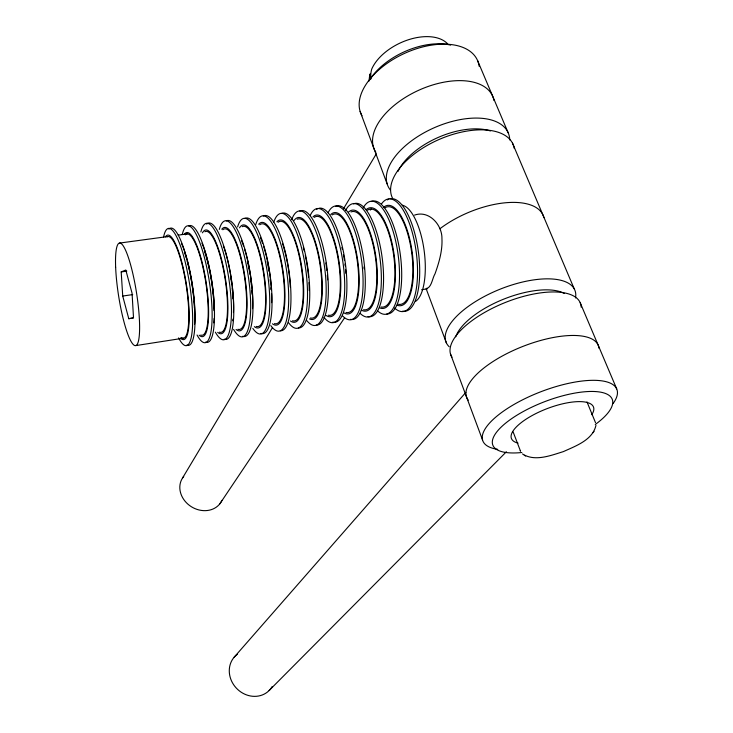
<?xml version="1.0" encoding="UTF-8"?>
<svg xmlns="http://www.w3.org/2000/svg" width="733" height="733" viewBox="0 0 733 733"><rect width="100%" height="100%" fill="white"/><g stroke="black" fill="none" stroke-linecap="round" stroke-linejoin="round"><path stroke-width="1.1" d="M595.956 425.342C592.704 440.066 575.652 445.994 563.402 451.601C550.721 455.505 534.778 461.9 522.482 453.956M182.636 477.852L272.429 327.642M343.447 208.841L376.304 153.857M219.873 503.782L344.574 317.829M593.079 432.699L593.464 432.14M593.629 431.893L594.023 431.316M234.157 657.208L465.812 392.439M269.13 690.523L506.402 451.757M121.192 271.916L125.792 270.019L132.059 293.163L133.507 317.719L128.77 318.708L122.723 296.05L121.192 271.916L126.809 271.118M414.539 215.108C428.979 209.94 442.274 224.866 441.944 238.683C442.54 250.778 439.03 262.634 434.99 273.904C432.369 278.018 431.563 287.895 426.294 288.481M135.843 345.582L183.332 338.197M421.649 289.718L427.302 288.848M128.77 318.708L133.241 318.04M122.723 296.05L132.71 294.593M119.561 243.072L168.049 236.512M178.183 235.146L187.126 233.928M525.662 455.999L524.278 455.294M508.189 132.838L477.559 60.537M616.71 388.911L580.17 302.683M512.459 143.072L574.214 288.811M586.996 401.941L595.508 422.639M520.283 450.566L520.522 451.18L513.155 431.975M387.125 183.891L360.123 111.434M426.203 288.866L446.489 343.117M482.571 440.02L450.465 353.865M402.252 205.203A49.102 18.142 82.7 0 1 424.123 250.475A49.102 18.142 82.7 0 1 415.419 301.455M165.438 236.86A52.831 11.022 81.3 0 1 186.75 286.74A52.831 11.022 81.3 0 1 180.465 338.124M163.596 236.961A59.318 12.452 81.3 0 1 181.344 248.533A59.318 12.452 81.3 0 1 192.605 324.298A59.318 12.452 81.3 0 1 178.595 337.876M168.911 229.145A59.291 12.543 81.3 0 1 192 283.937A59.291 12.543 81.3 0 1 186.942 345.032M181.537 243.603A52.776 11.224 81.3 0 1 194.639 324.133M184.414 252.125A51.356 10.922 81.3 0 1 186.274 257.989M187.172 261.159A51.356 10.922 81.3 0 1 193.659 297.442M193.979 301.071A51.356 10.922 81.3 0 1 194.419 308.062M167.023 236.86A51.42 10.729 81.3 0 1 186.695 288.61A51.42 10.729 81.3 0 1 181.188 337.501M184.359 234.294A52.639 11.682 81.4 0 1 206.349 283.891A52.639 11.682 81.4 0 1 199.138 335.21M182.297 234.432A59.098 13.185 81.4 0 1 200.943 245.821A59.098 13.185 81.4 0 1 212.011 321.329A59.098 13.185 81.4 0 1 197.049 335.008M188.711 225.938A59.071 13.276 81.4 0 1 211.974 283.167A59.071 13.276 81.4 0 1 205.652 342.091M201.96 243.228A52.574 11.875 81.4 0 1 214.32 309.152M214.109 318.443A52.574 11.875 81.4 0 1 213.715 322.896M204.837 252.253A51.163 11.554 81.4 0 1 213.45 298.175M213.679 301.712A51.163 11.554 81.4 0 1 213.935 310.59M185.312 234.835A51.228 11.371 81.4 0 1 205.744 282.15A51.228 11.371 81.4 0 1 200.778 335.054M202.455 232.847A52.437 12.324 81.5 0 1 225.526 279.209A52.437 12.324 81.5 0 1 217.674 332.333M200.86 231.921A58.878 13.909 81.5 0 1 220.386 243.136A58.878 13.909 81.5 0 1 231.271 318.379A58.878 13.909 81.5 0 1 215.365 332.159M206.66 224.096A58.851 14 81.5 0 1 231.161 278.247A58.851 14 81.5 0 1 224.216 339.177M223.327 245.757A52.382 12.516 81.5 0 1 233.442 312.597M232.911 319.121A52.382 12.516 81.5 0 1 232.682 320.779M230.648 276.863A50.98 12.177 81.5 0 1 231.71 284.322M232.141 288.032A50.98 12.177 81.5 0 1 232.407 290.781M232.773 295.298A50.98 12.177 81.5 0 1 232.975 298.826M204.91 231.729A51.035 11.994 81.5 0 1 225.452 281.133A51.035 11.994 81.5 0 1 219.396 332.159M221.787 229.227A52.245 12.965 81.6 0 1 245.097 278.247A52.245 12.965 81.6 0 1 236.063 329.465M219.295 229.42A58.658 14.623 81.6 0 1 239.682 240.47A58.658 14.623 81.6 0 1 250.384 315.456A58.658 14.623 81.6 0 1 233.552 329.328M226.286 220.917A58.64 14.706 81.6 0 1 250.823 277.505A58.64 14.706 81.6 0 1 242.65 336.282M241.441 240.415A52.19 13.148 81.6 0 1 243.539 245.976M244.547 249.037A52.19 13.148 81.6 0 1 252.546 308.685M247.442 261.388A50.788 12.8 81.6 0 1 249.898 274.069M250.448 277.789A50.788 12.8 81.6 0 1 251.346 285.201M251.822 290.662A50.788 12.8 81.6 0 1 252.051 294.217M222.823 229.759A50.843 12.617 81.6 0 1 244.465 276.524A50.843 12.617 81.6 0 1 237.886 329.282M239.517 227.816A52.052 13.588 81.7 0 1 263.981 273.62A52.052 13.588 81.7 0 1 254.333 326.625M237.593 226.946A58.448 15.329 81.7 0 1 267.417 272.887A58.448 15.329 81.7 0 1 252.821 328.384M244.868 218.425A58.42 15.411 81.7 0 1 270.028 274.71A58.42 15.411 81.7 0 1 260.948 333.405M260.462 237.785A51.997 13.771 81.8 0 1 262.597 243.319M263.623 246.361A51.997 13.771 81.8 0 1 271.412 290.011M271.577 293.612A51.997 13.771 81.8 0 1 271.604 302.674M267.133 261.305A50.604 13.405 81.8 0 1 268.993 271.302M270.129 279.63A50.604 13.405 81.8 0 1 270.321 281.472M270.871 287.831A50.604 13.405 81.8 0 1 270.981 289.617M242.238 226.671A50.659 13.221 81.7 0 1 263.871 275.535A50.659 13.221 81.7 0 1 256.238 326.423M258.667 224.234A51.869 14.202 81.8 0 1 283.259 272.685A51.869 14.202 81.8 0 1 272.465 323.803M255.762 224.49A58.237 16.016 81.8 0 1 286.502 270.12A58.237 16.016 81.8 0 1 270.789 325.58M263.312 215.96A58.209 16.099 81.8 0 1 288.802 269.891A58.209 16.099 81.8 0 1 280.29 330.775M282.562 243.713A51.814 14.385 81.9 0 1 290.314 287.199M259.794 224.747A50.476 13.826 81.8 0 1 282.599 270.981A50.476 13.826 81.8 0 1 274.454 323.592M276.909 221.769A51.676 14.816 81.9 0 1 302.124 269.936A51.676 14.816 81.9 0 1 290.47 320.999M273.803 222.044A58.017 16.694 81.9 0 1 305.441 267.362A58.017 16.694 81.9 0 1 288.628 322.795M281.619 213.505A57.999 16.777 81.9 0 1 307.713 267.142A57.999 16.777 81.9 0 1 298.377 327.926M303.325 247.58A51.622 14.99 82 0 1 304.232 251.025M305.276 255.487A51.622 14.99 82 0 1 308.575 277.01M308.978 282.581A51.622 14.99 82 0 1 309.216 290.607M278.073 222.273A50.293 14.413 81.9 0 1 301.455 268.241A50.293 14.413 81.9 0 1 292.54 320.77M294.107 220.422A51.493 15.411 82 0 1 320.321 263.605A51.493 15.411 82 0 1 309.5 318.901M291.707 219.625A57.806 17.372 82 0 1 324.233 264.64A57.806 17.372 82 0 1 306.339 320.037M299.797 211.077A57.788 17.445 82.1 0 1 326.497 264.411A57.788 17.445 82.1 0 1 316.326 325.104M325.864 262.973A51.438 15.585 82.1 0 1 326.863 270.514M327.312 275.196A51.438 15.585 82.1 0 1 327.614 279.814M297.213 219.222A50.11 14.999 82 0 1 320.413 267.298A50.11 14.999 82 0 1 310.499 317.975M312.991 216.886A51.301 15.998 82.1 0 1 339.434 264.503A51.301 15.998 82.1 0 1 326.084 315.456M310.343 215.19A57.605 18.032 82.1 0 1 343.163 263.935A57.605 18.032 82.1 0 1 323.922 317.297M319.084 208.245A57.577 18.105 82.2 0 1 345.664 265.777A57.577 18.105 82.2 0 1 332.828 322.108M316.638 209.363A57.577 18.105 82.2 0 1 317.838 208.658M341.899 247.488A51.246 16.172 82.2 0 1 342.32 249.266M343.456 254.718A51.246 16.172 82.2 0 1 344.418 260.288M344.95 264.036A51.246 16.172 82.2 0 1 345.179 265.923M345.582 269.671A51.246 16.172 82.2 0 1 345.884 273.391M314.246 217.371A49.926 15.567 82.1 0 1 338.738 262.826A49.926 15.567 82.1 0 1 328.32 315.199M330.84 214.467A51.118 16.575 82.2 0 1 357.878 261.818A51.118 16.575 82.2 0 1 343.704 312.716M328.045 212.799A57.394 18.682 82.3 0 1 361.396 259.253A57.394 18.682 82.3 0 1 342.787 316.115M335.751 206.266A57.366 18.756 82.3 0 1 363.898 261.03A57.366 18.756 82.3 0 1 350.484 319.331M363.971 266.968A51.063 16.749 82.3 0 1 364.127 268.828M332.131 214.943A49.743 16.135 82.2 0 1 357.163 260.142A49.743 16.135 82.2 0 1 346.022 312.45M348.56 212.066A50.934 17.152 82.4 0 1 376.185 259.152A50.934 17.152 82.4 0 1 361.195 309.995M345.609 210.435A57.192 19.324 82.4 0 1 379.767 256.587A57.192 19.324 82.4 0 1 360.169 313.403M353.535 203.884A57.165 19.397 82.4 0 1 382.25 258.364A57.165 19.397 82.4 0 1 368.003 316.574M351.006 211.938A49.569 16.694 82.4 0 1 375.699 259.244A49.569 16.694 82.4 0 1 363.595 309.711M366.161 209.684A50.751 17.711 82.5 0 1 394.116 254.727A50.751 17.711 82.5 0 1 379.877 307.933M363.064 208.08A56.982 19.956 82.5 0 1 398.01 253.939A56.982 19.956 82.5 0 1 377.422 310.71M371.191 201.52A56.963 20.029 82.5 0 1 400.2 253.71A56.963 20.029 82.5 0 1 386.859 314.017M370.247 210.096A50.705 17.876 82.5 0 1 371.338 208.987M367.526 210.151A49.395 17.235 82.5 0 1 393.621 254.846A49.395 17.235 82.5 0 1 381.05 306.999M383.625 207.32A50.577 18.27 82.6 0 1 412.157 252.106A50.577 18.27 82.6 0 1 397.167 305.24M381.499 203.957A56.78 20.57 82.6 0 1 416.371 253.297A56.78 20.57 82.6 0 1 394.556 308.025M390.158 198.735A56.762 20.643 82.6 0 1 418.781 255.093A56.762 20.643 82.6 0 1 402.683 311.122M387.345 199.889A56.762 20.643 82.6 0 1 388.728 199.174M385.036 207.778A49.221 17.775 82.6 0 1 411.644 252.225A49.221 17.775 82.6 0 1 398.376 304.305M449.21 346.764A69.452 28.963 -22 0 1 502.004 288.435A69.452 28.963 -22 0 1 575.506 297.946M392.531 198.203A66.025 34.13 -23.7 0 1 441.999 138.253A66.025 34.13 -23.7 0 1 514.309 148.542M439.882 228.778A67.683 31.702 -22.8 0 1 504.084 202.904A67.683 31.702 -22.8 0 1 543.913 217.6M455.734 336.823A61.856 25.518 -21.9 0 1 503.928 299.064A61.856 25.518 -21.9 0 1 564.373 293.475M397.946 171.504A58.558 30.493 -23.8 0 1 490.414 130.96M369.194 80.144A41.634 31.143 20.1 0 1 370.165 73.914A43.751 25.737 -25.3 0 0 369.689 78.843M447.881 44.145A43.751 25.737 -25.3 0 0 408.208 39.82A43.751 25.737 -25.3 0 0 371.713 69.131A41.818 31.207 20.1 0 0 370.925 78.99M390.313 189.966A65.75 34.506 -23.9 0 1 436.364 126.818A65.75 34.506 -23.9 0 1 509.747 139.948M362.01 115.759A64.073 36.778 -25 0 1 407.374 52.135A64.073 36.778 -25 0 1 479.153 66.272M375.892 152.345A64.898 35.679 -24.4 0 1 420.064 89.655A64.898 35.679 -24.4 0 1 493.996 100.558M368.681 81.427A56.826 32.82 -25 0 1 450.621 45.098M221.943 500.364A22.705 19.379 32 0 1 191.34 506.714A22.705 19.379 32 0 1 183.717 476.413M497.744 449.347A71.807 25.041 -21 0 1 498.532 414.841A71.807 25.041 -21 0 1 584.458 380.775A71.807 25.041 -21 0 1 613.017 403.636M451.995 357.182A69.754 28.468 -21.9 0 1 506.989 301.822A69.754 28.468 -21.9 0 1 581.177 307.191M468.277 400.145A70.762 26.809 -21.5 0 1 522.088 346.727A70.762 26.809 -21.5 0 1 598.998 348.248M521.841 452.508A63.954 21.999 -21 0 1 503.424 425.012A63.954 21.999 -21 0 1 591.339 391.449A63.954 21.999 -21 0 1 595.251 424.48M518.039 443.117A43.943 15.109 -21 0 1 546.836 408.73A43.943 15.109 -21 0 1 591.751 414.713M272.209 686.509A24.171 21.623 46.8 0 1 237.648 689.432A24.171 21.623 46.8 0 1 237.465 654.175M115.649 267.371A51.906 9.089 81.1 0 0 135.119 345.619A51.906 9.089 81.1 0 0 131.986 270.065A51.906 9.089 81.1 0 0 115.649 267.371"/></g></svg>
